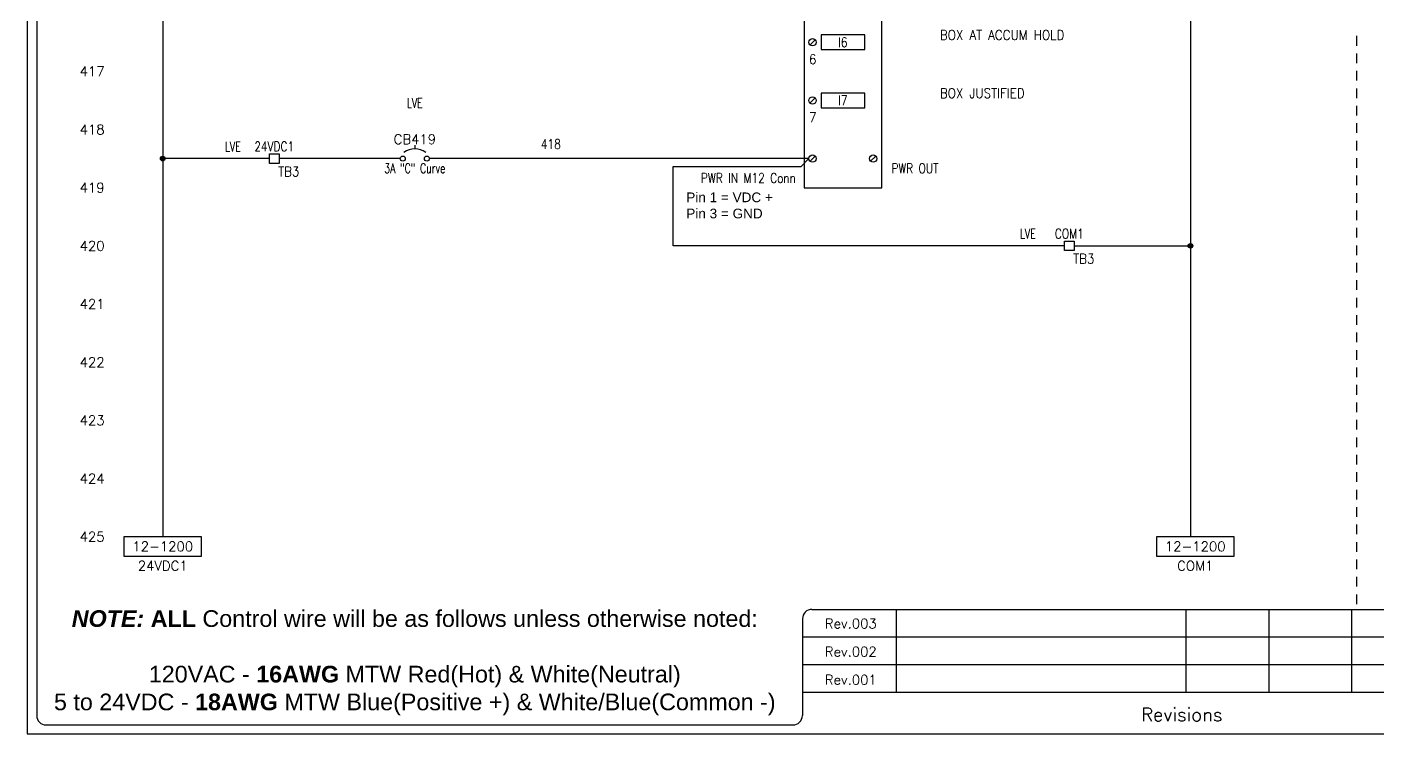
# Model space of a CAD drawing. Header units: inches. Extents: x 0 to 34.2, y 0 to 22.
# Drawn here: x 0 to 17.42, y -0.04 to 9.07 of the extents above; entities that cross this region are included whole.
import ezdxf
from ezdxf.enums import TextEntityAlignment as Align

# ---------------------------------------------------------------- set-up
doc = ezdxf.new("R2010")
doc.units = ezdxf.units.IN
doc.header["$MEASUREMENT"] = 0
doc.linetypes.add('HIDDEN2', pattern=[0.1875, 0.125, -0.0625])
for name, color, linetype in [('BLU_12AWG', 5, 'Continuous'), ('BLU_WHT_12AWG', 4, 'Continuous'), ('DESC', 150, 'Continuous'), ('LOC', 8, 'Continuous'), ('MISC', 7, 'Continuous'), ('SYMS', 7, 'Continuous'), ('TAGS', 1, 'Continuous'), ('TERMS', 3, 'Continuous'), ('WIRENO', 3, 'Continuous'), ('WIREREF', 50, 'Continuous'), ('XREF', 7, 'Continuous')]:
    doc.layers.add(name, color=color, linetype=linetype)
doc.layers.add('MidPoint', color=210, linetype='HIDDEN2', plot=False)
doc.styles.add('Fields', font='simplex.shx', dxfattribs={"height": 0.185})
doc.styles.get("Standard").update_dxf_attribs({"font": 'arial.ttf'})
doc.styles.add('Title_Block', font='simplex.shx', dxfattribs={"height": 0.185})
doc.styles.add('WD', font='romans.shx', dxfattribs={"height": 0.185})

# ---------------------------------------------------------------- blocks, each defined once
blk = doc.blocks.new('RG_Master_Ver_4_2_2')
at = {"color": 3}
for p, q in [((0.125, 21.734), (0.125, 0.194)), ((9.998, 1.441), (9.998, 0.194)), ((10.12, 1.563), (34.15, 1.563)), ((11.207, 1.563), (11.207, 0.496)), ((14.942, 1.563), (14.942, 0.496)), ((16.009, 1.563), (16.009, 0.496)), ((17.076, 1.563), (17.076, 0.496)), ((9.998, 1.207), (19.566, 1.207)), ((9.998, 0.852), (19.566, 0.852)), ((9.998, 0.496), (19.566, 0.496)), ((0.247, 0.072), (9.875, 0.072))]:
    blk.add_line(p, q, dxfattribs=at)
blk.add_lwpolyline([(0, -0.044), (34.25, -0.044), (34.25, 21.956), (0, 21.956)], close=True, dxfattribs=at)
for centre, start, end in [((10.12, 1.441), 90, 180), ((0.247, 0.194), 180, 270), ((9.875, 0.194), 270, 360)]:
    blk.add_arc(centre, 0.122, start, end, dxfattribs=at)
at = {"layer": 'MidPoint'}
blk.add_line((17.141, 8.956), (17.141, 1.581), dxfattribs=at)
at = {"style": 'Title_Block'}
for s, width, heights, insert, char_height, attachment_point in [('\\pxqc;Rev.003', 1.24498, [0], (9.998, 1.442), 0.125, 1), ('\\pxqc;Rev.002', 1.24498, [0], (9.998, 1.08), 0.125, 1), ('\\pxqc;Rev.001', 1.24498, [0], (9.998, 0.717), 0.125, 1), ('\\pxqc;Revisions', 9.42628, [0.392], (14.889, 0.206), 0.17145, 5)]:
    blk.add_mtext_dynamic_manual_height_columns(s, width=width, gutter_width=0.857, heights=heights, dxfattribs=dict(at, insert=insert, char_height=char_height, attachment_point=attachment_point))
at = {"style": 'Fields'}
for tag, p in [('DESCRIPTION_3', (13.116, 1.307)), ('DRN_3', (15.472, 1.307)), ('CHK_3', (16.529, 1.307)), ('APP_3', (17.552, 1.307)), ('DATE_3', (18.829, 1.307)), ('CUSTOMER', (28.997, 1.214)), ('DRAWING_DESC', (32.229, 1.246)), ('DESCRIPTION_2', (13.116, 0.951)), ('DRN_2', (15.472, 0.951)), ('CHK_2', (16.529, 0.951)), ('APP_2', (17.552, 0.951)), ('DATE_2', (18.829, 0.951)), ('SIZE', (30.715, 0.894)), ('DRAWING_#', (32.125, 0.894)), ('REV', (33.543, 0.894)), ('DESCRIPTION_1', (13.116, 0.596)), ('DRN_1', (15.472, 0.596)), ('CHK_1', (16.529, 0.596)), ('APP_1', (17.552, 0.596)), ('DATE_1', (18.829, 0.596)), ('PROJECT_#', (28.981, 0.581)), ('DRN_BY', (30.875, 0.524)), ('CHK_BY', (31.762, 0.524)), ('APP_BY', (32.75, 0.524)), ('SCALE', (33.652, 0.524)), ('PROJECT_NAME', (29.021, 0.176)), ('SHEETNUM', (32.753, 0.176)), ('TTL_SHTS', (33.547, 0.176))]:
    blk.add_attdef(tag, text='', height=0.125, dxfattribs=at).set_placement(p, align=Align.CENTER)
at = {"style": 'Fields', "flags": 9}
blk.add_attdef('WD_TB', (9.953, 0.194), '', height=0.0638, dxfattribs=at)
blk = doc.blocks.new('PLCIO_10EE3')
at = {"layer": 'SYMS'}
for p, q in [((0.5, 0.5), (-0.5, 0.5)), ((-0.5, 0.5), (-0.5, -7.125)), ((0.5, -7.125), (0.5, 0.5)), ((-0.357, 0.033), (-0.424, -0.033)), ((0.357, -0.033), (0.424, 0.033)), ((0.281, -0.656), (-0.281, -0.656)), ((-0.281, -0.656), (-0.281, -0.844)), ((0.281, -0.844), (0.281, -0.656)), ((-0.357, -0.717), (-0.424, -0.783)), ((-0.281, -0.844), (0.281, -0.844)), ((-0.357, -1.467), (-0.424, -1.533)), ((0.281, -1.406), (-0.281, -1.406)), ((-0.281, -1.406), (-0.281, -1.594)), ((0.281, -1.594), (0.281, -1.406)), ((-0.281, -1.594), (0.281, -1.594)), ((-0.357, -2.217), (-0.424, -2.283)), ((0.281, -2.156), (-0.281, -2.156)), ((-0.281, -2.156), (-0.281, -2.344)), ((0.281, -2.344), (0.281, -2.156)), ((-0.281, -2.344), (0.281, -2.344)), ((0.281, -2.906), (-0.281, -2.906)), ((-0.281, -2.906), (-0.281, -3.094)), ((0.281, -3.094), (0.281, -2.906)), ((-0.357, -2.967), (-0.424, -3.033)), ((-0.281, -3.094), (0.281, -3.094)), ((0.281, -3.656), (-0.281, -3.656)), ((-0.281, -3.656), (-0.281, -3.844)), ((0.281, -3.844), (0.281, -3.656)), ((-0.357, -3.717), (-0.424, -3.783)), ((-0.281, -3.844), (0.281, -3.844)), ((-0.357, -4.467), (-0.424, -4.533)), ((0.281, -4.406), (-0.281, -4.406)), ((-0.281, -4.406), (-0.281, -4.594)), ((0.281, -4.594), (0.281, -4.406)), ((-0.281, -4.594), (0.281, -4.594)), ((-0.357, -5.217), (-0.424, -5.283)), ((0.281, -5.156), (-0.281, -5.156)), ((-0.281, -5.156), (-0.281, -5.344)), ((0.281, -5.344), (0.281, -5.156)), ((-0.281, -5.344), (0.281, -5.344)), ((0.281, -5.906), (-0.281, -5.906)), ((-0.281, -5.906), (-0.281, -6.094)), ((0.281, -6.094), (0.281, -5.906)), ((-0.357, -5.967), (-0.424, -6.033)), ((-0.281, -6.094), (0.281, -6.094)), ((-0.357, -6.717), (-0.424, -6.783)), ((0.357, -6.783), (0.424, -6.717)), ((-0.5, -7.125), (0.5, -7.125))]:
    blk.add_line(p, q, dxfattribs=at)
for centre in [(-0.391, 0), (0.391, 0), (-0.391, -0.75), (-0.391, -1.5), (-0.391, -2.25), (-0.391, -3), (-0.391, -3.75), (-0.391, -4.5), (-0.391, -5.25), (-0.391, -6), (-0.391, -6.75), (0.391, -6.75)]:
    blk.add_circle(centre, 0.0469, dxfattribs=at)
at = {"layer": 'SYMS', "style": 'WD'}
for tag, width, p in [('INST', 0.8, (0, 1.482)), ('LOC', 0.8, (0, 1.312)), ('MFG', 0.8, (0, 1.156)), ('CAT', 0.9, (0, 1)), ('DESC', 0.8, (0, 0.53))]:
    blk.add_attdef(tag, text='', height=0.125, dxfattribs=dict(at, width=width)).set_placement(p, align=Align.CENTER)
at = {"layer": 'SYMS', "linetype": 'Continuous', "style": 'WD', "flags": 9}
blk.add_attdef('ASSYCODE', text='', height=0.01, dxfattribs=at).set_placement((0.23, 1.071), align=Align.CENTER)
at = {"layer": 'SYMS', "style": 'WD'}
for tag, p in [('LINE1', (0, 0.844)), ('LINE2', (0, 0.688)), ('TAG', (0, 0.322))]:
    blk.add_attdef(tag, text='', height=0.125, dxfattribs=at).set_placement(p, align=Align.CENTER)
at = {"layer": 'SYMS', "style": 'WD', "flags": 1}
for tag, p, height in [('X4TERM01L', (-0.438, 0), 0.0125), ('X1TERM01R', (0.438, 0), 0.0125), ('X4TERM02', (-0.438, -0.75), 0.01), ('X4TERM03', (-0.438, -1.5), 0.01), ('X4TERM04', (-0.438, -2.25), 0.01), ('X4TERM05', (-0.438, -3), 0.01), ('X4TERM06', (-0.438, -3.75), 0.01), ('X4TERM07', (-0.438, -4.5), 0.01), ('X4TERM08', (-0.438, -5.25), 0.01), ('X4TERM09', (-0.438, -6), 0.01), ('X4TERM10L', (-0.438, -6.75), 0.01), ('X1TERM10R', (0.438, -6.75), 0.01)]:
    blk.add_attdef(tag, p, '', height=height, dxfattribs=at)
at = {"layer": 'SYMS', "style": 'WD'}
for tag, width, p in [('TERMDESC01L', 0.8, (-0.625, -0.062)), ('TERM01R', 0.9, (0.438, -0.094)), ('TERMDESC02', 0.9, (-0.625, -0.812)), ('TERMDESC03', 0.9, (-0.625, -1.562)), ('TERMDESC04', 0.9, (-0.625, -2.312)), ('TERMDESC05', 0.9, (-0.625, -3.062)), ('TERMDESC06', 0.9, (-0.625, -3.812)), ('TERMDESC07', 0.9, (-0.625, -4.562)), ('TERMDESC08', 0.9, (-0.625, -5.312)), ('TERMDESC09', 0.9, (-0.625, -6.062)), ('TERMDESC10L', 0.8, (-0.625, -6.812)), ('TERM10R', 0.9, (0.438, -6.844))]:
    blk.add_attdef(tag, text='', height=0.125, dxfattribs=dict(at, width=width)).set_placement(p, align=Align.TOP_RIGHT)
for tag, width, p in [('TERM01L', 0.9, (-0.438, -0.094)), ('TERMDESC01R', 0.8, (0.625, -0.062)), ('TERM02', 0.9, (-0.438, -0.906)), ('TERM03', 0.9, (-0.438, -1.656)), ('TERM04', 0.9, (-0.438, -2.406)), ('TERM05', 0.9, (-0.438, -3.156)), ('TERM06', 0.9, (-0.438, -3.906)), ('TERM07', 0.9, (-0.438, -4.656)), ('TERM08', 0.9, (-0.438, -5.406)), ('TERM09', 0.9, (-0.438, -6.156)), ('TERM10L', 0.9, (-0.438, -6.844)), ('TERMDESC10R', 0.8, (0.625, -6.812))]:
    blk.add_attdef(tag, text='', height=0.125, dxfattribs=dict(at, width=width)).set_placement(p, align=Align.TOP_LEFT)
at = {"layer": 'SYMS', "style": 'WD', "width": 0.8}
for tag, p in [('TAGA02', (0, -0.75)), ('TAGA03', (0, -1.5)), ('TAGA04', (0, -2.25)), ('TAGA05', (0, -3)), ('TAGA06', (0, -3.75)), ('TAGA07', (0, -4.5)), ('TAGA08', (0, -5.25)), ('TAGA09', (0, -6))]:
    blk.add_attdef(tag, text='', height=0.125, dxfattribs=at).set_placement(p, align=Align.MIDDLE_CENTER)
at = {"layer": 'SYMS', "style": 'WD', "width": 0.9}
for tag, p in [('DESCA02', (1.25, -0.719)), ('DESCB02', (1.25, -0.875)), ('DESCC02', (1.25, -1.031)), ('DESCD02', (1.25, -1.188)), ('DESCE02', (1.25, -1.344)), ('DESCA03', (1.25, -1.469)), ('DESCB03', (1.25, -1.625)), ('DESCC03', (1.25, -1.781)), ('DESCD03', (1.25, -1.938)), ('DESCE03', (1.25, -2.094)), ('DESCA04', (1.25, -2.219)), ('DESCB04', (1.25, -2.375)), ('DESCC04', (1.25, -2.531)), ('DESCD04', (1.25, -2.688)), ('DESCE04', (1.25, -2.844)), ('DESCA05', (1.25, -2.969)), ('DESCB05', (1.25, -3.125)), ('DESCC05', (1.25, -3.281)), ('DESCD05', (1.25, -3.438)), ('DESCE05', (1.25, -3.594)), ('DESCA06', (1.25, -3.719)), ('DESCB06', (1.25, -3.875)), ('DESCC06', (1.25, -4.031)), ('DESCD06', (1.25, -4.188)), ('DESCE06', (1.25, -4.344)), ('DESCA07', (1.25, -4.469)), ('DESCB07', (1.25, -4.625)), ('DESCC07', (1.25, -4.781)), ('DESCD07', (1.25, -4.938)), ('DESCE07', (1.25, -5.094)), ('DESCA08', (1.25, -5.219)), ('DESCB08', (1.25, -5.375)), ('DESCC08', (1.25, -5.531)), ('DESCD08', (1.25, -5.688)), ('DESCE08', (1.25, -5.844)), ('DESCA09', (1.25, -5.969)), ('DESCB09', (1.25, -6.125)), ('DESCC09', (1.25, -6.281)), ('DESCD09', (1.25, -6.438)), ('DESCE09', (1.25, -6.594))]:
    blk.add_attdef(tag, p, '', height=0.125, dxfattribs=at)
blk = doc.blocks.new('WDDOT')
for radius in [0.03, 0.0187, 0.00929]:
    blk.add_circle((0, 0), radius)
blk = doc.blocks.new('HCB1')
blk.add_line((0, 0.173), (0, 0.126))
for centre in [(-0.155, 0), (0.155, 0)]:
    blk.add_circle(centre, 0.0322)
blk.add_arc((0, -0.109), 0.234, 53.1301, 126.8699)
at = {"style": 'WD', "width": 0.7}
for tag, p in [('INST', (0, 0.826)), ('LOC', (0, 0.656)), ('DESC1', (0, 0.5)), ('DESC2', (0, 0.344)), ('RATING1', (0, -0.188)), ('XREF', (0, -0.344))]:
    blk.add_attdef(tag, text='', height=0.125, dxfattribs=at).set_placement(p, align=Align.CENTER)
at = {"style": 'WD'}
blk.add_attdef('TAG1', text='', height=0.125, dxfattribs=at).set_placement((0, 0.188), align=Align.CENTER)
for tag, p in [('X2LINK', (0, 0.219)), ('X8LINK', (0, 0))]:
    blk.add_attdef(tag, p, '', height=0.01, dxfattribs=at)
for tag, p, height, flags in [('X4TERM01', (-0.188, 0), 0.0125, 1), ('X1TERM02', (0.188, 0), 0.0125, 1), ('FAMILY', (0.205, 0.152), 0.01, 9), ('CONTACT', (0.205, 0.133), 0.01, 9)]:
    blk.add_attdef(tag, p, '', height=height, dxfattribs=dict(at, flags=flags))
at = {"linetype": 'Continuous', "style": 'WD', "flags": 9}
for tag, p in [('ASSYCODE', (0.219, 0.062)), ('MFG', (0.228, 0.089)), ('CAT', (0.23, 0.108))]:
    blk.add_attdef(tag, text='', height=0.01, dxfattribs=at).set_placement(p, align=Align.CENTER)
at = {"linetype": 'Continuous', "style": 'WD', "flags": 8}
blk.add_attdef('TERM01', text='', height=0.125, dxfattribs=at).set_placement((-0.25, -0.031), align=Align.TOP_RIGHT)
blk.add_attdef('TERM02', text='', height=0.125, dxfattribs=at).set_placement((0.25, -0.031), align=Align.TOP_LEFT)
blk = doc.blocks.new('HA2S1_REF_1')
for p, q in [((0, 0.25), (0, 0)), ((1, 0.25), (0, 0.25)), ((1, 0), (1, 0.25)), ((0, 0), (1, 0))]:
    blk.add_line(p, q)
at = {"style": 'WD', "flags": 1}
blk.add_attdef('SIGCODE', text='', height=0.125, dxfattribs=at).set_placement((0.5, 0.3125), align=Align.CENTER)
at = {"style": 'WD'}
for tag, p in [('XREF', (0.5, 0.0625)), ('DESC1', (0.5, -0.1875))]:
    blk.add_attdef(tag, text='', height=0.125, dxfattribs=at).set_placement(p, align=Align.CENTER)
blk = doc.blocks.new('HT0W01')
for p, q in [((-0.062, 0.062), (0.062, 0.062)), ((-0.062, -0.062), (-0.062, 0.062)), ((0.062, 0.062), (0.062, -0.062)), ((0.062, -0.062), (-0.062, -0.062))]:
    blk.add_line(p, q)
at = {"style": 'WD'}
for tag, p, width in [('INST', (0.062, 0.42), 0.7), ('LOC', (0.062, 0.25), 0.7), ('DESC1', (0.05, -0.385), 0.8)]:
    blk.add_attdef(tag, p, '', height=0.125, dxfattribs=dict(at, width=width))
at = {"linetype": 'Continuous', "style": 'WD', "width": 0.8, "flags": 8}
blk.add_attdef('WIRENO', text='', height=0.125, dxfattribs=at).set_placement((0, 0.094), align=Align.CENTER)
at = {"style": 'WD', "flags": 1}
for tag, p, height in [('X4TERM01', (-0.062, 0), 0.0125), ('X4TERMDESC01', (-0.055, -0.023), 0.025), ('X2TERMDESC01', (-0.006, 0.029), 0.025), ('STRIPSEQ', (0, 0), 0.00125), ('X2TERM01', (0, 0.062), 0.0125), ('X1TERMDESC01', (0.039, 0.007), 0.025), ('X1TERM01', (0.062, 0), 0.0125), ('LINKTERM', (0, -0.002), 0.00125), ('X8TERM01', (0, -0.062), 0.0125), ('X8TERMDESC01', (0, -0.054), 0.025)]:
    blk.add_attdef(tag, p, '', height=height, dxfattribs=at)
at = {"linetype": 'Continuous', "style": 'WD'}
for tag, p, height, width, flags in [('TAGSTRIP', (0.05, -0.229), 0.125, 0.9, 8), ('CAT', (0.213, -0.406), 0.109, 0.8, 1), ('DESC2', (0.05, -0.541), 0.125, 0.8, 8), ('DESC3', (0.05, -0.698), 0.125, 0.8, 8)]:
    blk.add_attdef(tag, p, '', height=height, dxfattribs=dict(at, width=width, flags=flags))
at = {"linetype": 'Continuous', "style": 'WD', "width": 0.8, "flags": 1}
blk.add_attdef('MFG', text='', height=0.109, dxfattribs=at).set_placement((0.088, -0.406), align=Align.RIGHT)
at = {"style": 'WD', "width": 0.7, "flags": 1}
blk.add_attdef('ASSYCODE', (0.062, -0.281), '', height=0.01, dxfattribs=at)
blk = doc.blocks.new('WD_WNH')
at = {"linetype": 'Continuous', "style": 'WD', "width": 0.8}
blk.add_attdef('WIRENO', text='', height=0.125, dxfattribs=at).set_placement((0, 0.062), align=Align.CENTER)
at = {"style": 'WD', "flags": 1}
for tag, p in [('W01USER', (0, 0.078)), ('W02USER', (0, 0.07)), ('W03USER', (0, 0.062)), ('W04USER', (0, 0.055)), ('W05USER', (0, 0.047)), ('W06USER', (0, 0.039)), ('W07USER', (0, 0.031)), ('W08USER', (0, 0.023)), ('W09USER', (0, 0.016)), ('W10USER', (0, 0.008))]:
    blk.add_attdef(tag, text='', height=0.005, dxfattribs=at).set_placement(p, align=Align.CENTER)

msp = doc.modelspace()

# ---------------------------------------------------------------- linework, layer by layer
at = {"layer": 'BLU_12AWG'}
for p, q in [((1.75, 21.125), (1.75, 2.5)), ((3.125, 7.375), (1.75, 7.375)), ((4.812, 7.375), (3.25, 7.375)), ((10.082, 7.375), (5.188, 7.375))]:
    msp.add_line(p, q, dxfattribs=at)
at = {"layer": 'BLU_WHT_12AWG'}
for p, q in [((15, 18.688), (15, 2.5)), ((10.082, 7.375), (9.982, 7.275)), ((8.332, 6.25), (8.332, 7.275)), ((8.332, 7.275), (9.982, 7.275)), ((13.375, 6.25), (8.332, 6.25)), ((13.5, 6.25), (15, 6.25))]:
    msp.add_line(p, q, dxfattribs=at)

# ---------------------------------------------------------------- block references
msp.add_blockref('RG_Master_Ver_4_2_2', (0, 0))
at = {"layer": 'SYMS'}
ref = msp.add_blockref('PLCIO_10EE3', (10.519, 14.125), dxfattribs=at)
ref.add_attrib('LOC', 'FIELD', dxfattribs={"layer": 'LOC', "height": 0.125, "style": 'WD', "width": 0.8}).set_placement((10.519, 15.438), align=Align.CENTER)
ref.add_attrib('MFG', 'TURCK', dxfattribs={"layer": 'MISC', "height": 0.125, "style": 'WD', "width": 0.8}).set_placement((10.519, 15.281), align=Align.CENTER)
ref.add_attrib('DESC', 'SENSOR MODULE', dxfattribs={"layer": 'DESC', "height": 0.125, "style": 'WD', "width": 0.8}).set_placement((10.519, 14.655), align=Align.CENTER)
ref.add_attrib('LINE1', '192.168.100.11', dxfattribs={"layer": 'MISC', "height": 0.125, "style": 'WD'}).set_placement((10.519, 14.969), align=Align.CENTER)
ref.add_attrib('TAG', 'PLC411', dxfattribs={"layer": 'TAGS', "height": 0.125, "style": 'WD'}).set_placement((10.519, 14.447), align=Align.CENTER)
ref.add_attrib('CAT', 'TBEN-S1-8DIP', dxfattribs={"layer": 'MISC', "height": 0.125, "style": 'WD', "width": 0.9}).set_placement((10.519, 15.125), align=Align.CENTER)
ref.add_attrib('TERMDESC01L', 'BUS IN', dxfattribs={"layer": 'TERMS', "height": 0.125, "style": 'WD', "width": 0.8}).set_placement((9.894, 14.062), align=Align.TOP_RIGHT)
ref.add_attrib('TERMDESC01R', 'BUS OUT', dxfattribs={"layer": 'TERMS', "height": 0.125, "style": 'WD', "width": 0.8}).set_placement((11.144, 14.062), align=Align.TOP_LEFT)
ref.add_attrib('TERM02', '0', dxfattribs={"layer": 'TERMS', "height": 0.125, "style": 'WD', "width": 0.9}).set_placement((10.082, 13.219), align=Align.TOP_LEFT)
ref.add_attrib('TAGA02', 'I0', dxfattribs={"layer": 'TAGS', "height": 0.125, "style": 'WD', "width": 0.8}).set_placement((10.519, 13.375), align=Align.MIDDLE_CENTER)
ref.add_attrib('DESCA02', 'BOX AT INFEED', (11.769, 13.406), dxfattribs={"layer": 'DESC', "height": 0.125, "style": 'WD', "width": 0.9})
ref.add_attrib('TERM03', '1', dxfattribs={"layer": 'TERMS', "height": 0.125, "style": 'WD', "width": 0.9}).set_placement((10.082, 12.469), align=Align.TOP_LEFT)
ref.add_attrib('TAGA03', 'I1', dxfattribs={"layer": 'TAGS', "height": 0.125, "style": 'WD', "width": 0.8}).set_placement((10.519, 12.625), align=Align.MIDDLE_CENTER)
ref.add_attrib('DESCA03', 'PALLET PRESENT (L)', (11.769, 12.656), dxfattribs={"layer": 'DESC', "height": 0.125, "style": 'WD', "width": 0.9})
ref.add_attrib('TERM04', '2', dxfattribs={"layer": 'TERMS', "height": 0.125, "style": 'WD', "width": 0.9}).set_placement((10.082, 11.719), align=Align.TOP_LEFT)
ref.add_attrib('TAGA04', 'I2', dxfattribs={"layer": 'TAGS', "height": 0.125, "style": 'WD', "width": 0.8}).set_placement((10.519, 11.875), align=Align.MIDDLE_CENTER)
ref.add_attrib('DESCA04', 'PALLET PRESENT (R)', (11.769, 11.906), dxfattribs={"layer": 'DESC', "height": 0.125, "style": 'WD', "width": 0.9})
ref.add_attrib('TERM05', '3', dxfattribs={"layer": 'TERMS', "height": 0.125, "style": 'WD', "width": 0.9}).set_placement((10.082, 10.969), align=Align.TOP_LEFT)
ref.add_attrib('TAGA05', 'I3', dxfattribs={"layer": 'TAGS', "height": 0.125, "style": 'WD', "width": 0.8}).set_placement((10.519, 11.125), align=Align.MIDDLE_CENTER)
ref.add_attrib('TERM06', '4', dxfattribs={"layer": 'TERMS', "height": 0.125, "style": 'WD', "width": 0.9}).set_placement((10.082, 10.219), align=Align.TOP_LEFT)
ref.add_attrib('TAGA06', 'I4', dxfattribs={"layer": 'TAGS', "height": 0.125, "style": 'WD', "width": 0.8}).set_placement((10.519, 10.375), align=Align.MIDDLE_CENTER)
ref.add_attrib('TERM07', '5', dxfattribs={"layer": 'TERMS', "height": 0.125, "style": 'WD', "width": 0.9}).set_placement((10.082, 9.469), align=Align.TOP_LEFT)
ref.add_attrib('TAGA07', 'I5', dxfattribs={"layer": 'TAGS', "height": 0.125, "style": 'WD', "width": 0.8}).set_placement((10.519, 9.625), align=Align.MIDDLE_CENTER)
ref.add_attrib('TERM08', '6', dxfattribs={"layer": 'TERMS', "height": 0.125, "style": 'WD', "width": 0.9}).set_placement((10.082, 8.719), align=Align.TOP_LEFT)
ref.add_attrib('TAGA08', 'I6', dxfattribs={"layer": 'TAGS', "height": 0.125, "style": 'WD', "width": 0.8}).set_placement((10.519, 8.875), align=Align.MIDDLE_CENTER)
ref.add_attrib('DESCA08', 'BOX AT ACCUM HOLD', (11.769, 8.906), dxfattribs={"layer": 'DESC', "height": 0.125, "style": 'WD', "width": 0.9})
ref.add_attrib('TERM09', '7', dxfattribs={"layer": 'TERMS', "height": 0.125, "style": 'WD', "width": 0.9}).set_placement((10.082, 7.969), align=Align.TOP_LEFT)
ref.add_attrib('TAGA09', 'I7', dxfattribs={"layer": 'TAGS', "height": 0.125, "style": 'WD', "width": 0.8}).set_placement((10.519, 8.125), align=Align.MIDDLE_CENTER)
ref.add_attrib('DESCA09', 'BOX JUSTIFIED', (11.769, 8.156), dxfattribs={"layer": 'DESC', "height": 0.125, "style": 'WD', "width": 0.9})
ref.add_attrib('TERMDESC10L', 'PWR IN M12 Conn', dxfattribs={"layer": 'TERMS', "height": 0.125, "style": 'WD', "width": 0.8}).set_placement((9.914, 7.188), align=Align.TOP_RIGHT)
ref.add_attrib('TERMDESC10R', 'PWR OUT', dxfattribs={"layer": 'TERMS', "height": 0.125, "style": 'WD', "width": 0.8}).set_placement((11.144, 7.312), align=Align.TOP_LEFT)
ref = msp.add_blockref('HCB1', (5, 7.375), dxfattribs=at)
ref.add_attrib('RATING1', '3A "C" Curve', dxfattribs={"layer": 'MISC', "height": 0.125, "style": 'WD', "width": 0.7}).set_placement((5, 7.188), align=Align.CENTER)
ref.add_attrib('LOC', 'LVE', dxfattribs={"layer": 'LOC', "height": 0.125, "style": 'WD', "width": 0.7}).set_placement((5, 8.031), align=Align.CENTER)
ref.add_attrib('TAG1', 'CB419', dxfattribs={"layer": 'TAGS', "height": 0.125, "style": 'WD'}).set_placement((5, 7.562), align=Align.CENTER)
ref = msp.add_blockref('HT0W01', (3.188, 7.375), dxfattribs=at)
ref.add_attrib('LOC', 'LVE', (2.553, 7.468), dxfattribs={"layer": 'LOC', "height": 0.125, "style": 'WD', "width": 0.7})
ref.add_attrib('WIRENO', '24VDC1', dxfattribs={"layer": 'WIREREF', "linetype": 'Continuous', "height": 0.125, "style": 'WD', "width": 0.8, "flags": 8}).set_placement((3.188, 7.469), align=Align.CENTER)
ref.add_attrib('TAGSTRIP', 'TB3', (3.237, 7.146), dxfattribs={"layer": 'TAGS', "linetype": 'Continuous', "height": 0.125, "style": 'WD', "width": 0.9, "flags": 8})
for p in [(1.75, 7.375), (15, 6.25)]:
    msp.add_blockref('WDDOT', p, dxfattribs=at)
ref = msp.add_blockref('HT0W01', (13.438, 6.25), dxfattribs=at)
ref.add_attrib('LOC', 'LVE', (12.803, 6.343), dxfattribs={"layer": 'LOC', "height": 0.125, "style": 'WD', "width": 0.7})
ref.add_attrib('WIRENO', 'COM1', dxfattribs={"layer": 'WIREREF', "linetype": 'Continuous', "height": 0.125, "style": 'WD', "width": 0.8, "flags": 8}).set_placement((13.438, 6.344), align=Align.CENTER)
ref.add_attrib('TAGSTRIP', 'TB3', (13.487, 6.021), dxfattribs={"layer": 'TAGS', "linetype": 'Continuous', "height": 0.125, "style": 'WD', "width": 0.9, "flags": 8})
ref = msp.add_blockref('HA2S1_REF_1', (1.25, 2.25), dxfattribs=at)
ref.add_attrib('XREF', '12-1200', dxfattribs={"layer": 'XREF', "height": 0.125, "style": 'WD'}).set_placement((1.75, 2.312), align=Align.CENTER)
ref.add_attrib('DESC1', '24VDC1', dxfattribs={"layer": 'DESC', "height": 0.125, "style": 'WD'}).set_placement((1.75, 2.062), align=Align.CENTER)
ref = msp.add_blockref('HA2S1_REF_1', (14.562, 2.25), dxfattribs=at)
ref.add_attrib('XREF', '12-1200', dxfattribs={"layer": 'XREF', "height": 0.125, "style": 'WD'}).set_placement((15.062, 2.312), align=Align.CENTER)
ref.add_attrib('DESC1', 'COM1', dxfattribs={"layer": 'DESC', "height": 0.125, "style": 'WD'}).set_placement((15.062, 2.062), align=Align.CENTER)
at = {"layer": 'WIRENO'}
ref = msp.add_blockref('WD_WNH', (6.754, 7.438), dxfattribs=at)
ref.add_attrib('WIRENO', '418', dxfattribs={"linetype": 'Continuous', "height": 0.125, "style": 'WD', "width": 0.8}).set_placement((6.754, 7.5), align=Align.CENTER)

# ---------------------------------------------------------------- texts
at = {"style": 'WD'}
for s, p in [('417', (1, 8.5)), ('418', (1, 7.75)), ('419', (1, 7)), ('420', (1, 6.25)), ('421', (1, 5.5)), ('422', (1, 4.75)), ('423', (1, 4)), ('424', (1, 3.25)), ('425', (1, 2.5))]:
    msp.add_text(s, height=0.125, dxfattribs=at).set_placement(p, align=Align.MIDDLE_RIGHT)
at = {"attachment_point": 1}
for s, width, gutter_width, insert, char_height in [('Pin 1 = VDC +\\PPin 3 = GND', 1.5, 1, (8.5, 6.938), 0.125), ('\\pxqc;{\\fArial|b1|i1|c0|p34;NOTE:} {\\fArial|b1|i0|c0|p34;ALL} Control wire will be as follows unless otherwise noted:\\P\\P120VAC - {\\fArial|b1|i0|c0|p34;16AWG} MTW Red(Hot) & White(Neutral)\\P5 to 24VDC - {\\fArial|b1|i0|c0|p34;18AWG} MTW Blue(Positive +) & White/Blue(Common -)', 9.875, 0.9, (0.062, 1.552), 0.215)]:
    msp.add_mtext_dynamic_manual_height_columns(s, width=width, gutter_width=gutter_width, heights=[0], dxfattribs=dict(at, insert=insert, char_height=char_height))

doc.saveas('drawing.dxf')
